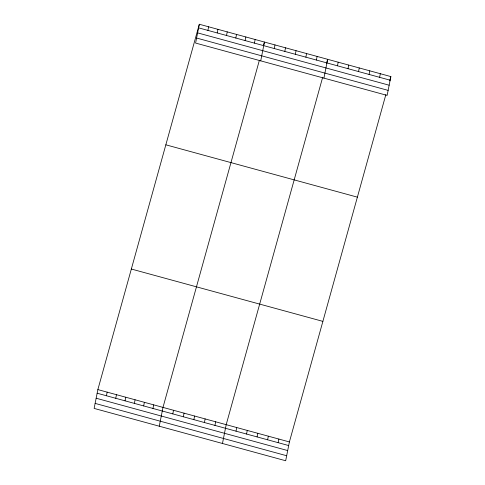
<?xml version="1.0" encoding="UTF-8"?>
<svg xmlns="http://www.w3.org/2000/svg" width="485" height="485" viewBox="0 0 485 485"><rect width="100%" height="100%" fill="white"/><g stroke="black" fill="none" stroke-linecap="round" stroke-linejoin="round"><path stroke-width="0.73" d="M199.323 24.25L195.6 43.062L387.139 95.4L390.868 76.588L199.323 24.25L97.861 389.6L94.132 408.412L285.677 460.75L289.399 441.938L385.884 94.526M106.445 395.76L107.161 392.147M115.751 398.3L116.467 394.687M125.051 400.84L125.767 397.227M207.907 30.403L208.623 26.79M134.357 403.381L135.072 399.773M217.213 32.944L217.929 29.336M143.663 405.927L144.378 402.314M226.519 35.49L227.235 31.877M152.963 408.467L153.678 404.854M235.819 38.03L236.535 34.417M159.262 426.206L162.984 407.4L259.263 60.704M245.125 40.57L245.84 36.963M172.805 413.887L173.521 410.274M254.431 43.117L255.146 39.503M183.336 416.767L184.051 413.153M260.724 60.855L264.446 42.043L263.452 45.632M193.873 419.646L194.588 416.033M274.267 48.536L274.983 44.923M204.409 422.526L205.125 418.913M284.804 51.416L285.519 47.803M214.94 425.406L215.655 421.792M295.335 54.296L296.05 50.682M222.469 443.478L226.192 424.672L322.677 77.26M305.871 57.169L306.587 53.562M236.013 431.159L236.728 427.546M316.408 60.049L317.123 56.436M246.55 434.039L247.265 430.425M323.932 78.127L327.654 59.316L326.46 63.62M257.08 436.918L257.796 433.305M337.475 65.808L338.19 62.195M267.617 439.798L268.332 436.185M348.012 68.688L348.727 65.075M278.154 442.672L278.869 439.064M358.548 71.562L359.264 67.955M369.079 74.441L369.794 70.828M379.616 77.321L380.331 73.708M389.667 80.892L390.868 76.588M198.607 27.863L390.152 80.201M197.613 32.877L389.158 85.215M196.589 38.042L388.133 90.38M165.84 144.815L357.384 197.152M131.344 269.036L322.883 321.373M97.861 389.6L289.399 441.938M97.145 393.214L288.684 445.551M96.151 398.227L287.696 450.565M95.127 403.399L286.671 455.736"/></g></svg>
